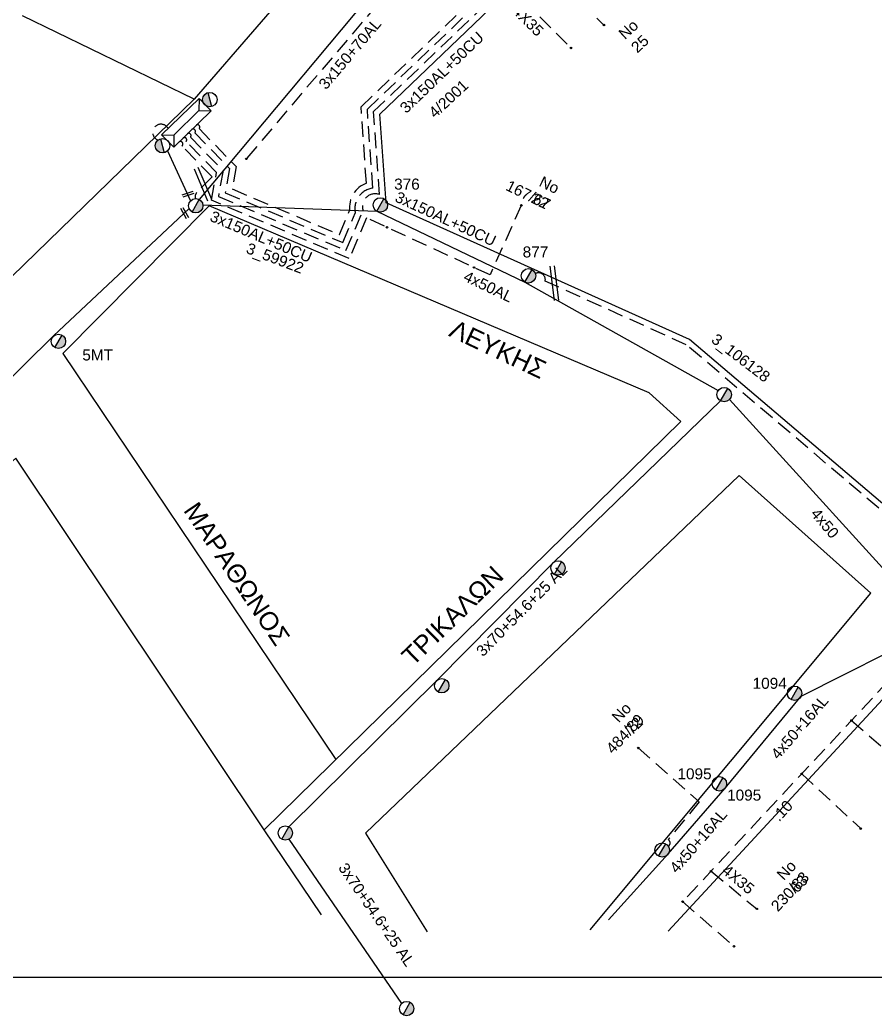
# Model space of a CAD drawing. Header units: millimetres. Extents: x 1421 to 7616, y 908 to 2861.
# Drawn here: x 6312.7 to 6452.8, y 1830 to 1993 of the extents above; entities that cross this region are included whole.
import ezdxf
from ezdxf.enums import TextEntityAlignment as Align

# ---------------------------------------------------------------- set-up
doc = ezdxf.new("R2010")
doc.units = ezdxf.units.MM
doc.linetypes.add('DASHED', pattern=[19.05, 12.7, -6.35])
for name, color, linetype, lineweight in [('3x48+38', 7, 'SYN_LINE', 30), ('4X35', 7, 'DASHED', 30), ('4x50', 7, 'Continuous', 30), ('Άγνωστα', 7, 'Continuous', 30), ('Γυμνά εναέρια ΧΤ (3Φ) 4x50AL', 7, 'Continuous', 30), ('Γυμνά εναέρια ΧΤ και ΦΟΠ (3Φ)   4x50+16AL', 7, 'Continuous', 30), ('Καλώδια ΧΤ   3x150+50CU', 7, 'DASHED', 30), ('Καλώδια ΧΤ   3x150+70AL', 7, 'DASHED', 30), ('Καλώδια ΧΤ   3x150AL+50CU', 7, 'DASHED', 30), ('Συνεστραμμένα ΧΤ   3x70+54.6+25 AL', 7, 'SYN_LINE', 30), ('Υπόγεια Καλώδια Δικτύου ΧΤ   .10', 7, 'DASHED', 30)]:
    doc.layers.add(name, color=color, linetype=linetype, lineweight=lineweight)
for name, color, linetype in [('TEXT ΚΑΛΩΔΙΩΝ', 7, 'Continuous'), ('ΑΓΝΩΣΤΟ ΥΠΟΓΕΙΟ ΚΑΛΩΔΙΟ', 7, 'DASHED'), ('Μηχανική τομή', 7, 'Continuous'), ('Στύλος ΦΜ', 7, 'Continuous'), ('Στύλος ΦΜ @ 1', 7, 'Continuous'), ('Συνδέσεις', 7, 'Continuous'), ('Τομή', 7, 'Continuous'), ('Υποσταθμός εναέριος 2 στύλων', 7, 'Continuous'), ('Υποσταθμός πόλεως', 7, 'Continuous'), ('Υπόβαθρο ΔΕΗ', 7, 'Continuous')]:
    doc.layers.add(name, color=color, linetype=linetype)
doc.styles.add('arial', font='ARIAL.TTF')
doc.styles.get("Standard").update_dxf_attribs({"font": 'ARIAL.TTF', "height": 1.8})
doc.linetypes.add('SYN_LINE', pattern='A,0.5,-0.0001,["/\\/\\/\\/",Standard,S=0.1,R=0,X=0,Y=-0.05],-0.25', length=0.7501)

# ---------------------------------------------------------------- blocks, each defined once
blk = doc.blocks.new('ΥΠΑΡΧΩΝ ΤΣΙΜΕΝΤΕΝΙΟΣ ΣΤΥΛΟΣ')
at = {"layer": 'Στύλος ΦΜ'}
blk.add_hatch(color=7, dxfattribs=at).paths.add_polyline_path([(-1.29, -2.28, 0.574793), (2.62, 0, 0.268822), (1.3, 2.27)])
at = {"layer": 'Στύλος ΦΜ', "color": 7}
blk.add_line((-1.29, -2.28), (1.3, 2.27), dxfattribs=at)
blk.add_circle((0, 0), 2.62, dxfattribs=at)
at = {"layer": 'Στύλος ΦΜ', "flags": 4}
for tag, p in [('ΑΡΙΘΜΟΣ', (-4.68, 8.05)), ('ΤΥΠΟΣ', (-4.91, 3.03))]:
    blk.add_attdef(tag, p, '', height=4, dxfattribs=at)
blk = doc.blocks.new('ΥΠΟΣΤΑΘΜΟΣ ΕΝΑΕΡΙΟΣ ΕΠΙ 2 ΣΤΥΛΩΝ')
at = {"layer": 'Υποσταθμός εναέριος 2 στύλων', "linetype": 'Continuous'}
for points in [[(-11.97, -2.11, 0.574793), (-8.45, -0.07, 0.268822), (-9.64, 1.98)], [(9.68, -2.15, 0.574793), (13.19, -0.1, 0.268822), (12.01, 1.95)]]:
    blk.add_hatch(color=256, dxfattribs=at).paths.add_polyline_path(points)
for p, q in [((-11.97, -2.11), (-9.64, 1.98)), ((9.68, -2.15), (12.01, 1.95))]:
    blk.add_line(p, q, dxfattribs=at)
for centre in [(-10.81, -0.07), (10.84, -0.1)]:
    blk.add_circle(centre, 2.36, dxfattribs=at)
at = {"layer": 'Υποσταθμός πόλεως', "linetype": 'Continuous', "ltscale": 40}
blk.add_lwpolyline([(-8.57, 2.82), (8.57, 2.82), (8.57, -2.82), (-8.57, -2.82)], close=True, dxfattribs=at)
for points in [[(-5.75, 0), (-8.57, 2.82)], [(-8.57, -2.82), (-5.75, 0)], [(-5.75, 0), (5.75, 0)], [(5.75, 0), (8.57, 2.82)], [(8.57, -2.82), (5.75, 0)]]:
    blk.add_lwpolyline(points, dxfattribs=at)
at = {"layer": 'Υποσταθμός εναέριος 2 στύλων', "ltscale": 40, "flags": 1}
for tag, p in [('ΜΕΤΑΣΧΗΜΑΤΙΣΜΟΣ', (14.09, 2.51)), ('ΙΣΧΥΣ', (14.07, -0.28)), ('ΑΡΙΘΜΟΣ', (14.19, -3))]:
    blk.add_attdef(tag, p, '', height=1.8, dxfattribs=at)
blk = doc.blocks.new('_ΣΥΝΔΕΣΗ')
at = {"layer": 'Συνδέσεις', "linetype": 'SYN_LINE', "ltscale": 40}
blk.add_hatch(color=256, dxfattribs=at).paths.add_polyline_path([(0.5, -0.01, 1), (-0.5, -0.01, 1)])
at = {"layer": 'Συνδέσεις'}
blk.add_circle((0, -0.01), 0.5, dxfattribs=at)
blk = doc.blocks.new('ΜΗΧΑΝΙΚΗ ΤΟΜΗ')
at = {"layer": 'Μηχανική τομή', "ltscale": 40}
for p, q in [((-3.79, 1.21), (3.79, 1.21)), ((3.79, -0.34), (-3.79, -0.34))]:
    blk.add_line(p, q, dxfattribs=at)
blk = doc.blocks.new('ΤΟΜΗ')
at = {"layer": 'Τομή', "ltscale": 40}
for p, q in [((11.33, -0.65), (-11.4, -0.65)), ((11.33, -3.42), (-11.4, -3.42))]:
    blk.add_line(p, q, dxfattribs=at)

msp = doc.modelspace()

# ---------------------------------------------------------------- linework, layer by layer
at = {"layer": '3x48+38', "color": 30, "lineweight": -3, "ltscale": 0.1}
msp.add_lwpolyline([(6342.11, 1963.61), (6376.03, 2004.15), (6390.63, 2026.31), (6411.32, 2056.41)], dxfattribs=at)
at = {"layer": '4X35', "color": 1, "lineweight": -3, "ltscale": 0.2}
msp.add_lwpolyline([(6392.48, 1998.91), (6402.96, 1988.43)], dxfattribs=at)
at = {"layer": '4X35', "color": 30, "linetype": 'DASHED', "lineweight": -3, "ltscale": 0.2}
msp.add_lwpolyline([(6425.91, 1853.68), (6433.41, 1847.51)], dxfattribs=at)
at = {"layer": '4x50', "color": 1, "lineweight": -3, "ltscale": 0.1}
for points in [[(6395.43, 1950.09), (6427.09, 1932.35)], [(6428.92, 1930.88), (6462.17, 1894.31)]]:
    msp.add_lwpolyline(points, dxfattribs=at)
at = {"layer": 'Άγνωστα', "lineweight": -3, "ltscale": 0.1}
msp.add_lwpolyline([(7529.06, 1836.26), (5255.84, 1836.26), (5255.84, 2847.77), (7529.06, 2847.77)], close=True, dxfattribs=at)
at = {"layer": 'ΑΓΝΩΣΤΟ ΥΠΟΓΕΙΟ ΚΑΛΩΔΙΟ', "color": 30, "lineweight": -3, "ltscale": 0.2}
for points in [[(6448.92, 1878.34), (6458.14, 1870.42)], [(6440.77, 1869.61), (6450.43, 1860.65)], [(6421.25, 1848.69), (6421.25, 1848.69), (6429.67, 1841.38)]]:
    msp.add_lwpolyline(points, dxfattribs=at)
at = {"layer": 'ΑΓΝΩΣΤΟ ΥΠΟΓΕΙΟ ΚΑΛΩΔΙΟ', "color": 62, "lineweight": -3, "ltscale": 0.2}
msp.add_lwpolyline([(6414, 1873.84), (6423.97, 1865.04), (6418.9, 1858.84, -0.598612), (6418.9, 1857.77, 1.522039)], format="xyb", dxfattribs=at)
at = {"layer": 'Γυμνά εναέρια ΧΤ (3Φ) 4x50AL', "color": 2, "lineweight": -3, "ltscale": 0.1}
msp.add_lwpolyline([(6342.69, 1962.75), (6371.18, 1961.71), (6395.43, 1950.09)], dxfattribs=at)
at = {"layer": 'Γυμνά εναέρια ΧΤ και ΦΟΠ (3Φ)   4x50+16AL', "color": 62, "lineweight": -3, "ltscale": 0.1}
msp.add_lwpolyline([(6409.1, 1845.74), (6418.9, 1856.5), (6428.24, 1867.29), (6440.67, 1882.32), (6461.68, 1892.92)], dxfattribs=at)
at = {"layer": 'Καλώδια ΧΤ   3x150+50CU', "color": 1, "lineweight": -3, "ltscale": 0.2}
msp.add_lwpolyline([(6487.24, 1944.04), (6490.22, 1941.26), (6459.2, 1908.16), (6421.85, 1939.85), (6398.75, 1950.26, 0.630853), (6397.13, 1951.49)], format="xyb", dxfattribs=at)
at = {"layer": 'Καλώδια ΧΤ   3x150+70AL', "color": 1, "lineweight": -3, "ltscale": 0.2}
msp.add_lwpolyline([(6411.86, 2056.05, -0.940243), (6411.01, 2054.85), (6392.71, 2027.95, -0.705094), (6389.69, 2022.45), (6378.87, 2005.28, -0.580415), (6376.18, 2001.34), (6349.79, 1970.27)], format="xyb", dxfattribs=at)
at = {"layer": 'Καλώδια ΧΤ   3x150AL+50CU', "color": 151, "lineweight": -3, "ltscale": 0.2}
msp.add_lwpolyline([(6341.56, 1975.75, -0.993208), (6342.07, 1975.22), (6348.15, 1969), (6347.48, 1965.34), (6365.06, 1957.87), (6366.72, 1961.8, -0.346648), (6369.47, 1966.27), (6368.59, 1978.79), (6398.47, 2007.42)], format="xyb", dxfattribs=at)
at = {"layer": 'Καλώδια ΧΤ   3x150AL+50CU', "color": 27, "lineweight": -3, "ltscale": 0.2}
msp.add_lwpolyline([(6340.84, 1975.05, -0.993208), (6341.36, 1974.52), (6347.07, 1968.68), (6346.35, 1964.73), (6365.59, 1956.56), (6367.64, 1961.4, -0.43693), (6370.53, 1965.48), (6369.62, 1978.4), (6396.41, 2004.06)], format="xyb", dxfattribs=at)
msp.add_lwpolyline([(6396.41, 2004.06), (6408.38, 1992.17)], dxfattribs=at)
at = {"layer": 'Καλώδια ΧΤ   3x150AL+50CU', "color": 1, "lineweight": -3, "ltscale": 0.2}
msp.add_lwpolyline([(6340.13, 1974.35, -0.993208), (6340.64, 1973.82), (6346, 1968.35), (6345.23, 1964.13), (6366.12, 1955.25), (6368.91, 1961.85, -0.621162), (6371.61, 1964.43), (6370.65, 1978), (6392.48, 1998.91)], format="xyb", dxfattribs=at)
at = {"layer": 'Καλώδια ΧΤ   3x150AL+50CU', "color": 133, "lineweight": -3, "ltscale": 0.2}
for points in [[(6344.2, 1967.32), (6339.26, 1972.37, 1.137734), (6338.7, 1972.95, -13.395245)], [(6344.2, 1967.32), (6341.7, 1964.77, 0.295566), (6341.49, 1963.77, 3.56404)]]:
    msp.add_lwpolyline(points, format="xyb", dxfattribs=at)
at = {"layer": 'Καλώδια ΧΤ   3x150AL+50CU', "color": 5, "lineweight": -3, "ltscale": 0.2}
msp.add_lwpolyline([(6394.84, 1962.65), (6389.71, 1951.28), (6369.48, 1960.62), (6366.65, 1953.94), (6344.1, 1963.52), (6344.92, 1968.02), (6339.93, 1973.12)], dxfattribs=at)
at = {"layer": 'Καλώδια ΧΤ   3x150AL+50CU', "color": 2, "lineweight": -3, "ltscale": 0.2}
msp.add_arc((6335.81, 1974.6), 1.34, 27.9516, 249.3172, dxfattribs=at)
at = {"layer": 'Καλώδια ΧΤ   3x150AL+50CU', "color": 5, "lineweight": -3, "ltscale": 0.2}
msp.add_arc((6339.67, 1973.38), 0.369, 314.754, 133.9731, dxfattribs=at)
at = {"layer": 'Συνεστραμμένα ΧΤ   3x70+54.6+25 AL', "color": 2, "lineweight": -3, "ltscale": 12}
msp.add_lwpolyline([(6336.89, 1971.57), (6340.65, 1963.39)], dxfattribs=at)
at = {"layer": 'Συνεστραμμένα ΧΤ   3x70+54.6+25 AL', "color": 133, "lineweight": -3, "ltscale": 20}
msp.add_lwpolyline([(6218.51, 1845), (6235.19, 1860.3), (6263.25, 1887.24), (6289.06, 1912.57), (6318.24, 1941.28), (6340.43, 1962.15)], dxfattribs=at)
at = {"layer": 'Συνεστραμμένα ΧΤ   3x70+54.6+25 AL', "color": 1, "lineweight": -3, "ltscale": 20}
for points in [[(6427.48, 1930.65), (6400.09, 1904.21), (6381.01, 1884.9), (6356.78, 1860.96)], [(6356.79, 1858.92), (6375.24, 1832.04)]]:
    msp.add_lwpolyline(points, dxfattribs=at)
at = {"layer": 'Υπόβαθρο ΔΕΗ', "lineweight": -3, "ltscale": 0.1}
for points in [[(6433.49, 2110.91), (6363.18, 2005.42), (6341.24, 1980.03)], [(6203.78, 1846.49), (6341.24, 1980.03), (6313.16, 1993.69)], [(6490.53, 1986), (6509.88, 1963.73), (6459.14, 1909.52), (6422.39, 1940.7), (6372.7, 1963.09)], [(6362.14, 1846.53), (6352.75, 1860.46), (6420.97, 1927.26), (6415.76, 1931.99), (6343.71, 1962.6), (6319.77, 1938.4), (6364.48, 1871.95)], [(6352.75, 1860.46), (6312.05, 1921.28), (6277.98, 1890.6), (6304.2, 1845.14)], [(6406.09, 1844.05), (6452.07, 1899.19), (6430.49, 1918.42), (6369.31, 1859.9), (6379.42, 1843.76)], [(6499.11, 1846.13), (6506.93, 1853.51), (6462.13, 1890.54), (6418.9, 1843.84)]]:
    msp.add_lwpolyline(points, dxfattribs=at)
msp.add_lwpolyline([(6372.7, 1963.09), (6371.68, 1977.6), (6417.89, 2021.87), (6429.32, 2033.63, -0.281313), (6444.03, 2037.39), (6505.22, 2019.88), (6534.02, 1989.47), (6516.62, 1971.03), (6495.88, 1993.22)], format="xyb", dxfattribs=at)
at = {"layer": 'Υπόγεια Καλώδια Δικτύου ΧΤ   .10', "color": 30, "lineweight": -3, "ltscale": 0.2}
msp.add_lwpolyline([(6470.23, 1889.45), (6472.05, 1887.95), (6468.47, 1883.36), (6460.13, 1890.35), (6421.25, 1848.69)], dxfattribs=at)

# ---------------------------------------------------------------- block references
at = {"layer": 'Μηχανική τομή', "lineweight": -3, "xscale": 0.2499999999999679, "yscale": 0.2499999999999679, "zscale": 0.2499999999999679}
for p, rotation in [((6340.27, 1964.39), 17.99380577412801), ((6339.6, 1961.34), 299.9824876120365)]:
    msp.add_blockref('ΜΗΧΑΝΙΚΗ ΤΟΜΗ', p, dxfattribs=dict(at, rotation=rotation))
at = {"layer": 'Στύλος ΦΜ @ 1', "lineweight": -3, "ltscale": 40}
ref = msp.add_blockref('ΥΠΑΡΧΩΝ ΤΣΙΜΕΝΤΕΝΙΟΣ ΣΤΥΛΟΣ', (6371.76, 1962.73), dxfattribs=dict(at, xscale=0.4499999999998181, yscale=0.4499999999998181, zscale=0.4499999999998181))
ref.add_attrib('ΑΡΙΘΜΟΣ', '376', (6374.01, 1965.24), dxfattribs={"layer": 'Στύλος ΦΜ', "height": 1.8, "flags": 4})
at = {"layer": 'Στύλος ΦΜ @ 1', "lineweight": -3, "ltscale": 40, "xscale": 0.4499999999998181, "yscale": 0.4499999999998181, "zscale": 0.4499999999998181}
for p in [(6341.52, 1962.59), (6428.06, 1931.68), (6400.85, 1903.31), (6381.81, 1884.03), (6356.19, 1859.93), (6417.91, 1857.14), (6376.06, 1831.19)]:
    msp.add_blockref('ΥΠΑΡΧΩΝ ΤΣΙΜΕΝΤΕΝΙΟΣ ΣΤΥΛΟΣ', p, dxfattribs=at)
at = {"layer": 'Στύλος ΦΜ @ 1', "lineweight": -3, "ltscale": 40}
ref = msp.add_blockref('ΥΠΑΡΧΩΝ ΤΣΙΜΕΝΤΕΝΙΟΣ ΣΤΥΛΟΣ', (6396.01, 1951.12), dxfattribs=dict(at, xscale=0.4499999999998181, yscale=0.4499999999998181, zscale=0.4499999999998181))
ref.add_attrib('ΑΡΙΘΜΟΣ', '877', (6395.06, 1954.13), dxfattribs={"layer": 'Στύλος ΦΜ', "height": 1.8, "flags": 4})
ref = msp.add_blockref('ΥΠΑΡΧΩΝ ΤΣΙΜΕΝΤΕΝΙΟΣ ΣΤΥΛΟΣ', (6319.03, 1940.4), dxfattribs=dict(at, xscale=0.4499999999998181, yscale=0.4499999999998181, zscale=0.4499999999998181))
ref.add_attrib('ΑΡΙΘΜΟΣ', '5ΜΤ', (6322.94, 1937.27), dxfattribs={"layer": 'Στύλος ΦΜ', "height": 1.8, "flags": 4})
ref = msp.add_blockref('ΥΠΑΡΧΩΝ ΤΣΙΜΕΝΤΕΝΙΟΣ ΣΤΥΛΟΣ', (6439.59, 1882.8), dxfattribs=dict(at, xscale=0.4499999999998181, yscale=0.4499999999998181, zscale=0.4499999999998181))
ref.add_attrib('ΑΡΙΘΜΟΣ', '1094', (6432.72, 1883.53), dxfattribs={"layer": 'Στύλος ΦΜ', "height": 1.8, "flags": 4})
ref = msp.add_blockref('ΥΠΑΡΧΩΝ ΤΣΙΜΕΝΤΕΝΙΟΣ ΣΤΥΛΟΣ', (6427.29, 1867.98), dxfattribs=dict(at, xscale=0.4499999999998181, yscale=0.4499999999998181, zscale=0.4499999999998181))
ref.add_attrib('ΤΥΠΟΣ', '1095', (6428.54, 1865.23), dxfattribs={"layer": 'Στύλος ΦΜ', "height": 1.8, "flags": 4})
ref.add_attrib('ΑΡΙΘΜΟΣ', '1095', (6420.41, 1868.71), dxfattribs={"layer": 'Στύλος ΦΜ', "height": 1.8, "flags": 4})
at = {"layer": 'Συνδέσεις', "lineweight": -3, "xscale": 0.25, "yscale": 0.25, "zscale": 0.25}
for p in [(6408.38, 1992.18), (6402.96, 1988.43), (6349.79, 1970.27), (6394.85, 1962.65), (6372.85, 1959.07), (6387.08, 1952.5), (6448.92, 1878.35), (6414, 1873.85), (6440.77, 1869.61), (6450.43, 1860.65), (6425.91, 1853.69), (6421.25, 1848.69), (6433.42, 1847.51), (6429.67, 1841.39)]:
    msp.add_blockref('_ΣΥΝΔΕΣΗ', p, dxfattribs=at)
at = {"layer": 'Τομή', "lineweight": -3}
for p, xscale, yscale, zscale, rotation in [((6343.19, 1966.28), 0.25, 0.25, 0.25, 292.7702766960335), ((6399.71, 1949.87), 0.2499999999999999, 0.2499999999999999, 0.2499999999999999, 96.96225771654044)]:
    msp.add_blockref('ΤΟΜΗ', p, dxfattribs=dict(at, xscale=xscale, yscale=yscale, zscale=zscale, rotation=rotation))
at = {"layer": 'Υποσταθμός εναέριος 2 στύλων', "lineweight": -3, "xscale": 0.4999999999999997, "yscale": 0.4999999999999997, "zscale": 0.4999999999999997, "rotation": 224.3635560000994}
msp.add_blockref('ΥΠΟΣΤΑΘΜΟΣ ΕΝΑΕΡΙΟΣ ΕΠΙ 2 ΣΤΥΛΩΝ', (6339.98, 1976.17), dxfattribs=at)

# ---------------------------------------------------------------- texts
at = {"lineweight": -3, "ltscale": 40, "char_height": 3, "width": 64.8866, "attachment_point": 1, "style": 'arial'}
for s, insert, rotation in [('ΛΕΥΚΗΣ', (6384.05, 1944.06), 334.7806), ('ΜΑΡΑΘΩΝΟΣ', (6341.88, 1914.42), 304.1736), ('ΤΡΙΚΑΛΩΝ', (6374.97, 1889.24), 44.126)]:
    msp.add_mtext(s, dxfattribs=dict(at, insert=insert, rotation=rotation))
at = {"layer": 'TEXT ΚΑΛΩΔΙΩΝ', "lineweight": -3, "ltscale": 0.1, "style": 'arial'}
for s, rotation, p in [('4X35', 315.0079, (6395.96, 1992.88)), ('3x150+70AL', 49.6541, (6366.76, 1987.47)), ('3x150AL+50CU', 43.7735, (6381.81, 1984.42)), ('3x150AL+50CU', 335.2036, (6382.45, 1960.46)), ('3x150AL+50CU', 336.9851, (6352.23, 1957.53)), (' 4x50AL', 334.4186, (6389.13, 1949.52)), ('4x50', 309.9918, (6444.56, 1910.63)), (' 3x70+54.6+25 AL', 45.3476, (6394.64, 1896.13)), ('4x50+16AL', 49.1244, (6440.41, 1877.25)), ('  .10', 46.9768, (6437.13, 1863.07)), ('4x50+16AL', 49.1244, (6423.82, 1858.63)), (' 3x70+54.6+25 AL', 304.4715, (6370.94, 1846.85)), ('4X35', 320.5517, (6430.38, 1852.33))]:
    msp.add_text(s, height=1.8, rotation=rotation, dxfattribs=at).set_placement(p, align=Align.MIDDLE_CENTER)
at = {"layer": 'Άγνωστα', "color": 7, "lineweight": -3}
note = msp.add_mtext_dynamic_manual_height_columns('No ', width=1.8, gutter_width=2.31, heights=[0.73, 0], dxfattribs=dict(at, insert=(6407.56, 1988.25), char_height=1.8, attachment_point=1, rotation=42.5663))
for column, words in zip(note.columns.linked_columns, ['25']):
    column.text = words
at = {"layer": 'Άγνωστα', "color": 7, "lineweight": -3, "char_height": 1.8, "attachment_point": 1}
for s, heights, insert, rotation in [('4/2001', [0.73], (6379.48, 1978.14), 42.922), ('167/67', [0.73], (6392.92, 1966.86), 334.0317), ('3_106128', [0.73], (6426.9, 1941.81), 322.6205), ('484/89', [2.8], (6408.53, 1873.98), 46.7522), ('230/83', [2.8], (6435.55, 1848.17), 46.7522)]:
    msp.add_mtext_dynamic_manual_height_columns(s, width=1.8, gutter_width=2.31, heights=heights, dxfattribs=dict(at, insert=insert, rotation=rotation))
at = {"layer": 'Άγνωστα', "color": 7, "lineweight": -3}
note = msp.add_mtext_dynamic_manual_height_columns('No ', width=1.8, gutter_width=2.31, heights=[0.73, 0], dxfattribs=dict(at, insert=(6394.68, 1969.31), char_height=1.8, attachment_point=1, rotation=334.0317))
for column, words in zip(note.columns.linked_columns, ['22']):
    column.text = words
note = msp.add_mtext_dynamic_manual_height_columns('3_59922\\P', width=1.8, gutter_width=2.31, heights=[0.838, 0], dxfattribs=dict(at, insert=(6346.42, 1958.06), char_height=1.8, attachment_point=1, rotation=339.1778))
for column, words in zip(note.columns.linked_columns, ['\\P']):
    column.text = words
note = msp.add_mtext_dynamic_manual_height_columns('No ', width=1.8, gutter_width=2.31, heights=[0.73, 0], dxfattribs=dict(at, insert=(6406.67, 1876.1), char_height=1.8, attachment_point=1, rotation=46.7522))
for column, words in zip(note.columns.linked_columns, ['72']):
    column.text = words
note = msp.add_mtext_dynamic_manual_height_columns('No ', width=1.8, gutter_width=2.31, heights=[0.73, 0], dxfattribs=dict(at, insert=(6433.69, 1850.29), char_height=1.8, attachment_point=1, rotation=46.7522))
for column, words in zip(note.columns.linked_columns, ['63']):
    column.text = words

doc.saveas('drawing.dxf')
